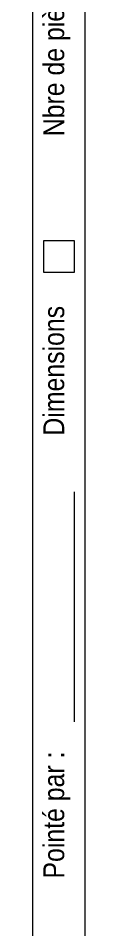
# Model space of a CAD drawing. Header units: millimetres. Extents: x 2 to 410, y 5 to 282.
# Drawn here: x 400 to 405, y 82.1 to 169.3 of the extents above; entities that cross this region are included whole.
import ezdxf

# ---------------------------------------------------------------- set-up
doc = ezdxf.new("R2010")
doc.units = ezdxf.units.MM
doc.layers.add('Autre type objet', color=1, linetype='Continuous', lineweight=0)
doc.layers.add('Feuille dessin', color=5, linetype='Continuous', lineweight=0)
doc.styles.add('ARIAL', font='ARIAL.TTF')

# ---------------------------------------------------------------- blocks, each defined once
blk = doc.blocks.new('*A47')
at = {"layer": 'Feuille dessin', "linetype": 'Continuous', "lineweight": 0}
blk.add_line((405, 5), (405, 282), dxfattribs=at)
blk = doc.blocks.new('*A48')
at = {"layer": 'Autre type objet', "linetype": 'Continuous', "lineweight": 0}
for p, q in [((400, 37), (400, 282)), ((405, 37), (405, 282)), ((401, 148), (401, 145)), ((404, 148), (401, 148)), ((404, 145), (404, 148)), ((401, 145), (404, 145)), ((404, 102), (404, 124))]:
    blk.add_line(p, q, dxfattribs=at)
at = {"layer": 'Autre type objet', "style": 'ARIAL', "width": 0.85}
for s, p in [('Nbre de pièces', (403, 158)), ('Dimensions', (403, 129.364258)), ('Pointé par :', (403, 87))]:
    blk.add_text(s, height=2, rotation=90, dxfattribs=at).set_placement(p)

msp = doc.modelspace()

# ---------------------------------------------------------------- block references
at = {"lineweight": 0}
for name in ['*A47', '*A48']:
    msp.add_blockref(name, (0, 0), dxfattribs=at)

doc.saveas('drawing.dxf')
